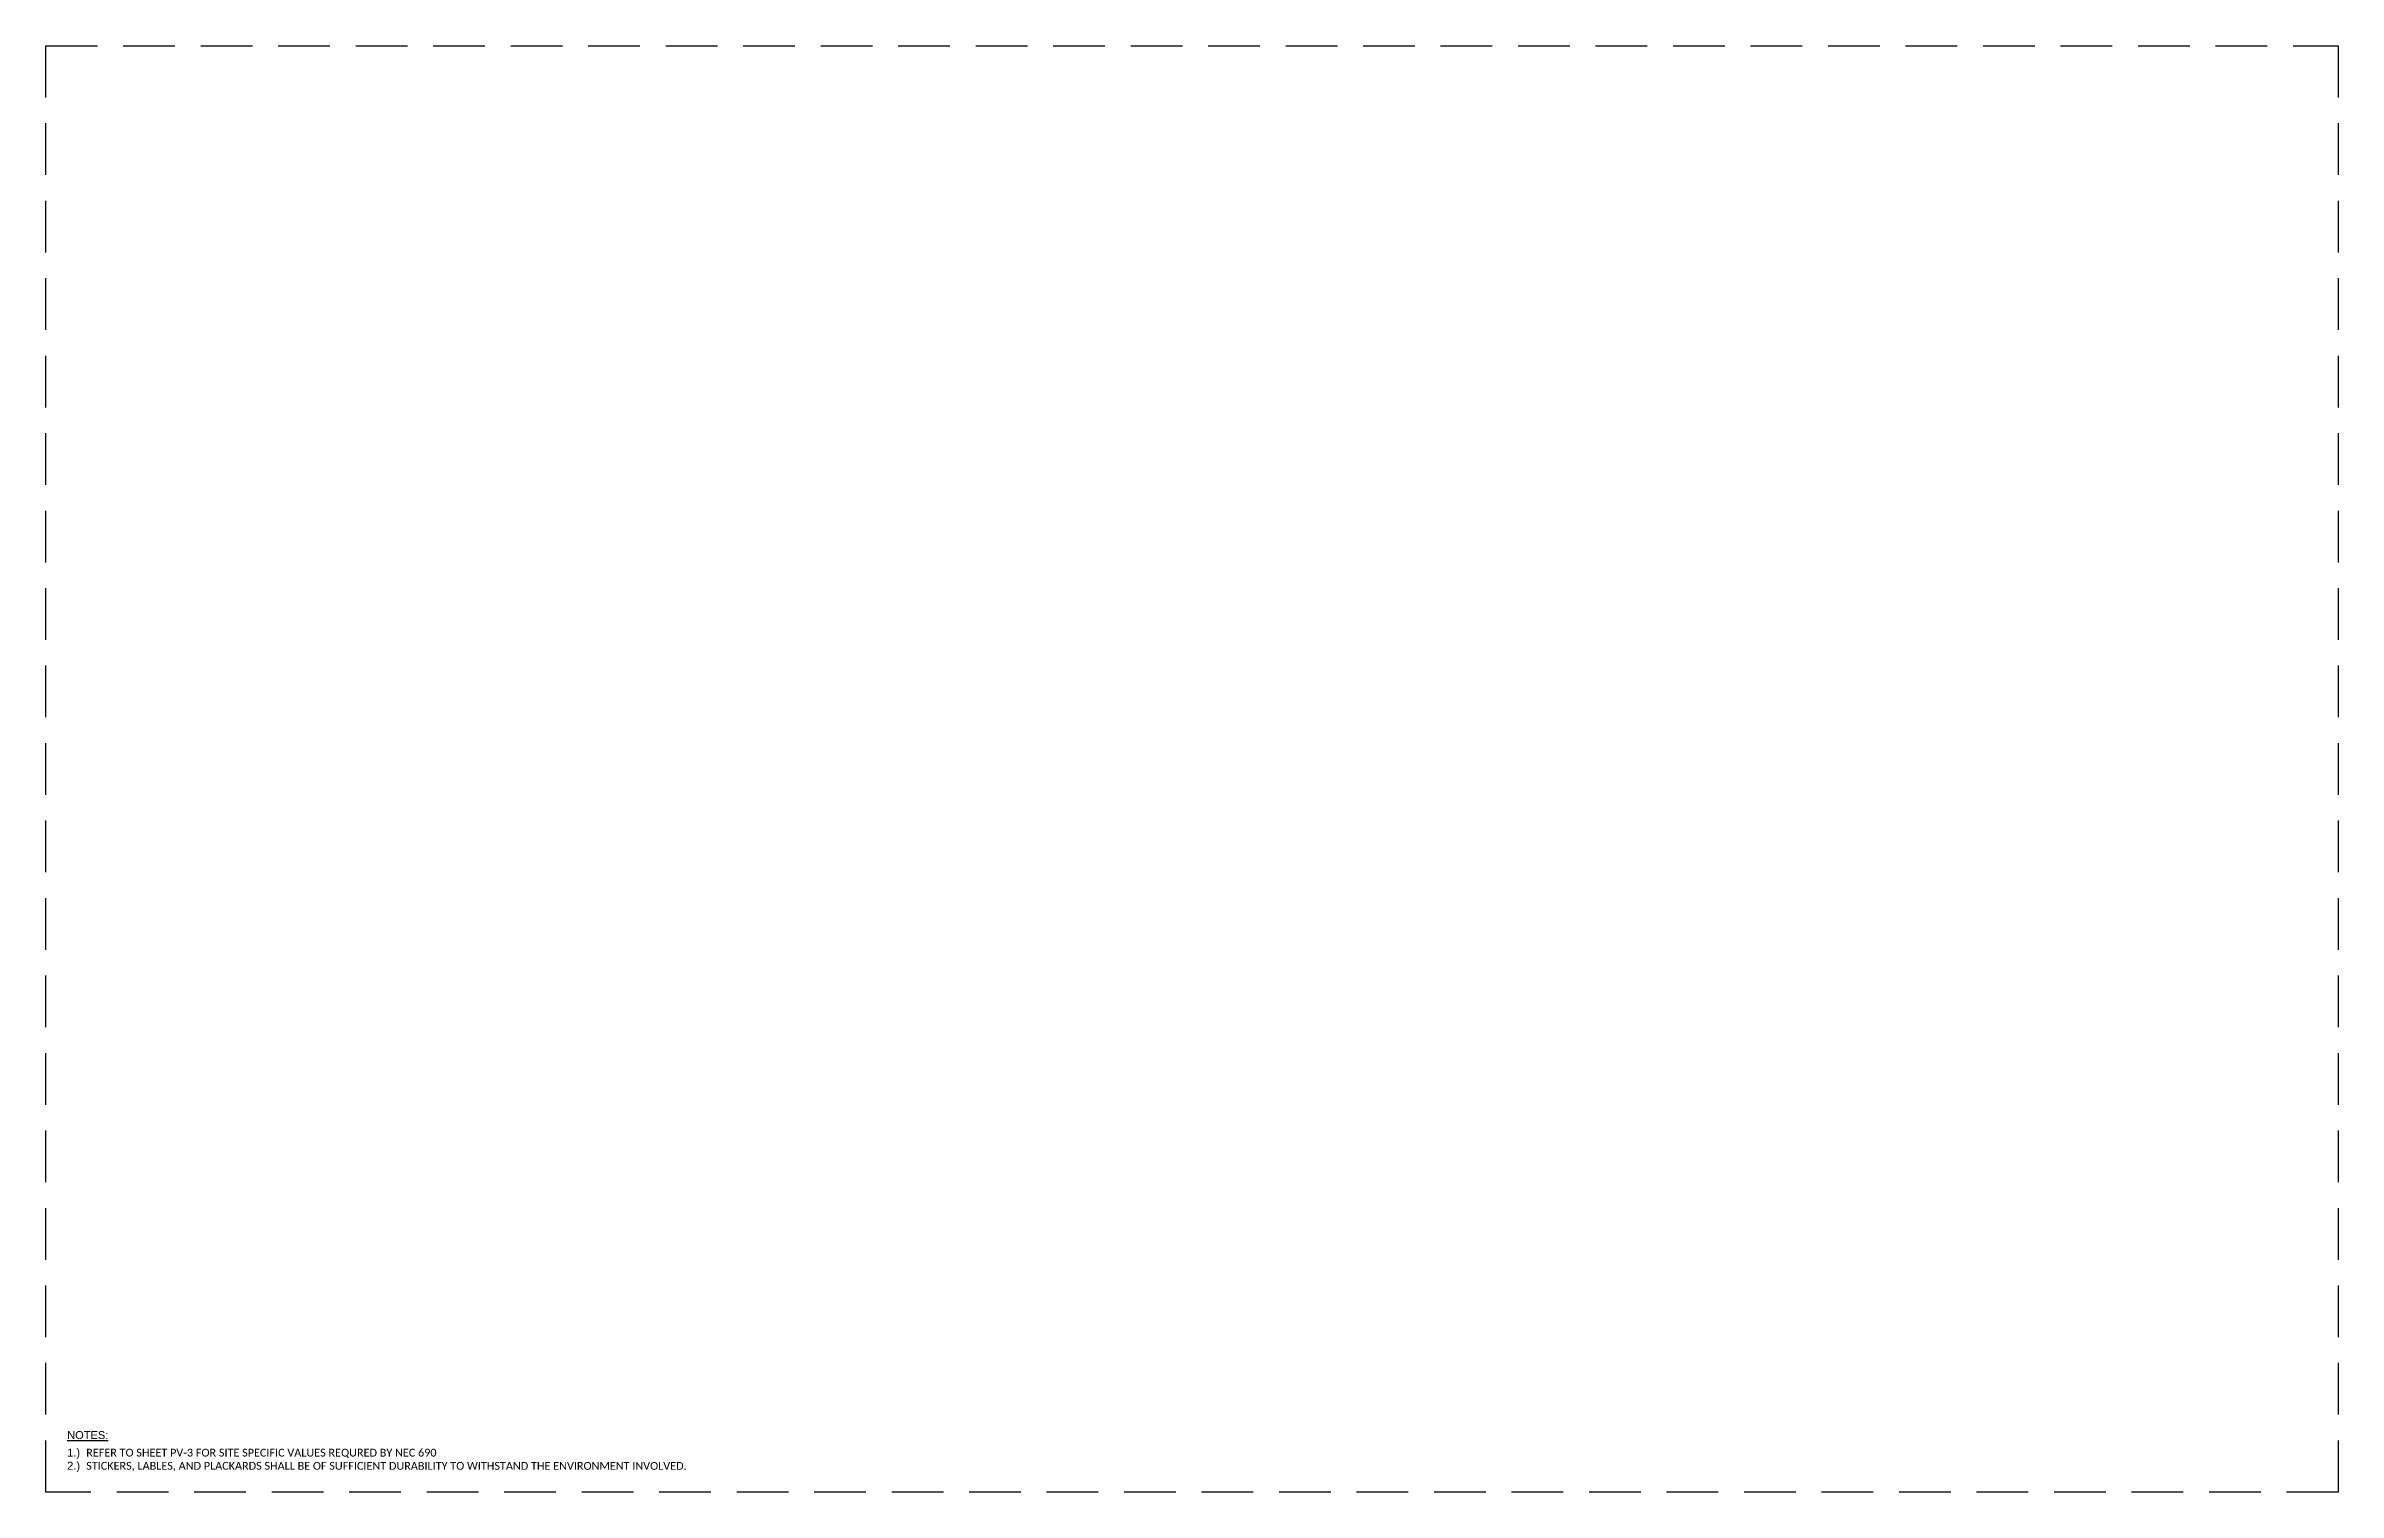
# Paper-space layout 'LABLES' of a CAD drawing. Header units: feet, sheet in inches. Extents: x -0.2 to 16.5, y -0.2 to 10.3.
import ezdxf

# ---------------------------------------------------------------- set-up
doc = ezdxf.new("R2010")
doc.units = ezdxf.units.FT
doc.header["$MEASUREMENT"] = 0
doc.linetypes.add('DASHED', pattern=[0.75, 0.5, -0.25])
doc.layers.add('LOCKED (NO PRINT)', color=7, linetype='Continuous', plot=False)
doc.layers.add('Z - TITLEBLOCK TXT', color=7, linetype='Continuous')
doc.styles.add('TITLE BBLOCK TEXT', font='ARIALUNI.TTF')

psp = doc.layouts.new('LABLES')

# ---------------------------------------------------------------- linework, layer by layer
at = {"layer": 'LOCKED (NO PRINT)', "color": 7, "linetype": 'DASHED', "ltscale": 0.75}
psp.add_lwpolyline([(-0.162, 10.291), (16.478, 10.291), (16.478, -0.209), (-0.162, -0.209)], close=True, dxfattribs=at)
psp.add_lwpolyline([(-0.162, 10.291), (16.478, 10.291), (16.478, -0.209), (-0.162, -0.209)], close=True, dxfattribs=at)

# ---------------------------------------------------------------- texts
at = {"layer": 'Z - TITLEBLOCK TXT', "color": 7, "attachment_point": 1, "rotation": 359.9886, "style": 'TITLE BBLOCK TEXT'}
for s, width, insert, char_height in [('{\\fArial Unicode MS|b0|i0|c0|p34;\\L\\C256;NOTES:}', 4.74529, (-0.007, 0.234), 0.05746), ('{\\fArial Unicode MS|b0|i0|c0|p34;1.)  \\fCalibri|b0|i0|c0|p34;\\H0.98545x;REFER TO SHEET PV-3 FOR SITE SPECIFIC VALUES REQURED BY NEC 690\\P\\pi-0.057459,l0.057459,t0.057459,1.7238;\\fArial Unicode MS|b0|i0|c0|p34;\\H1.0148x;2.)  \\fCalibri|b0|i0|c0|p34;\\H0.98542x;STICKERS, LABLES, AND PLACKARDS SHALL BE OF SUFFICIENT DURABILITY TO WITHSTAND THE ENVIRONMENT INVOLVED.}', 4.5378, (-0.007, 0.107), 0.057459)]:
    psp.add_mtext_dynamic_manual_height_columns(s, width=width, gutter_width=1, heights=[0], dxfattribs=dict(at, insert=insert, char_height=char_height))

doc.saveas('drawing.dxf')
